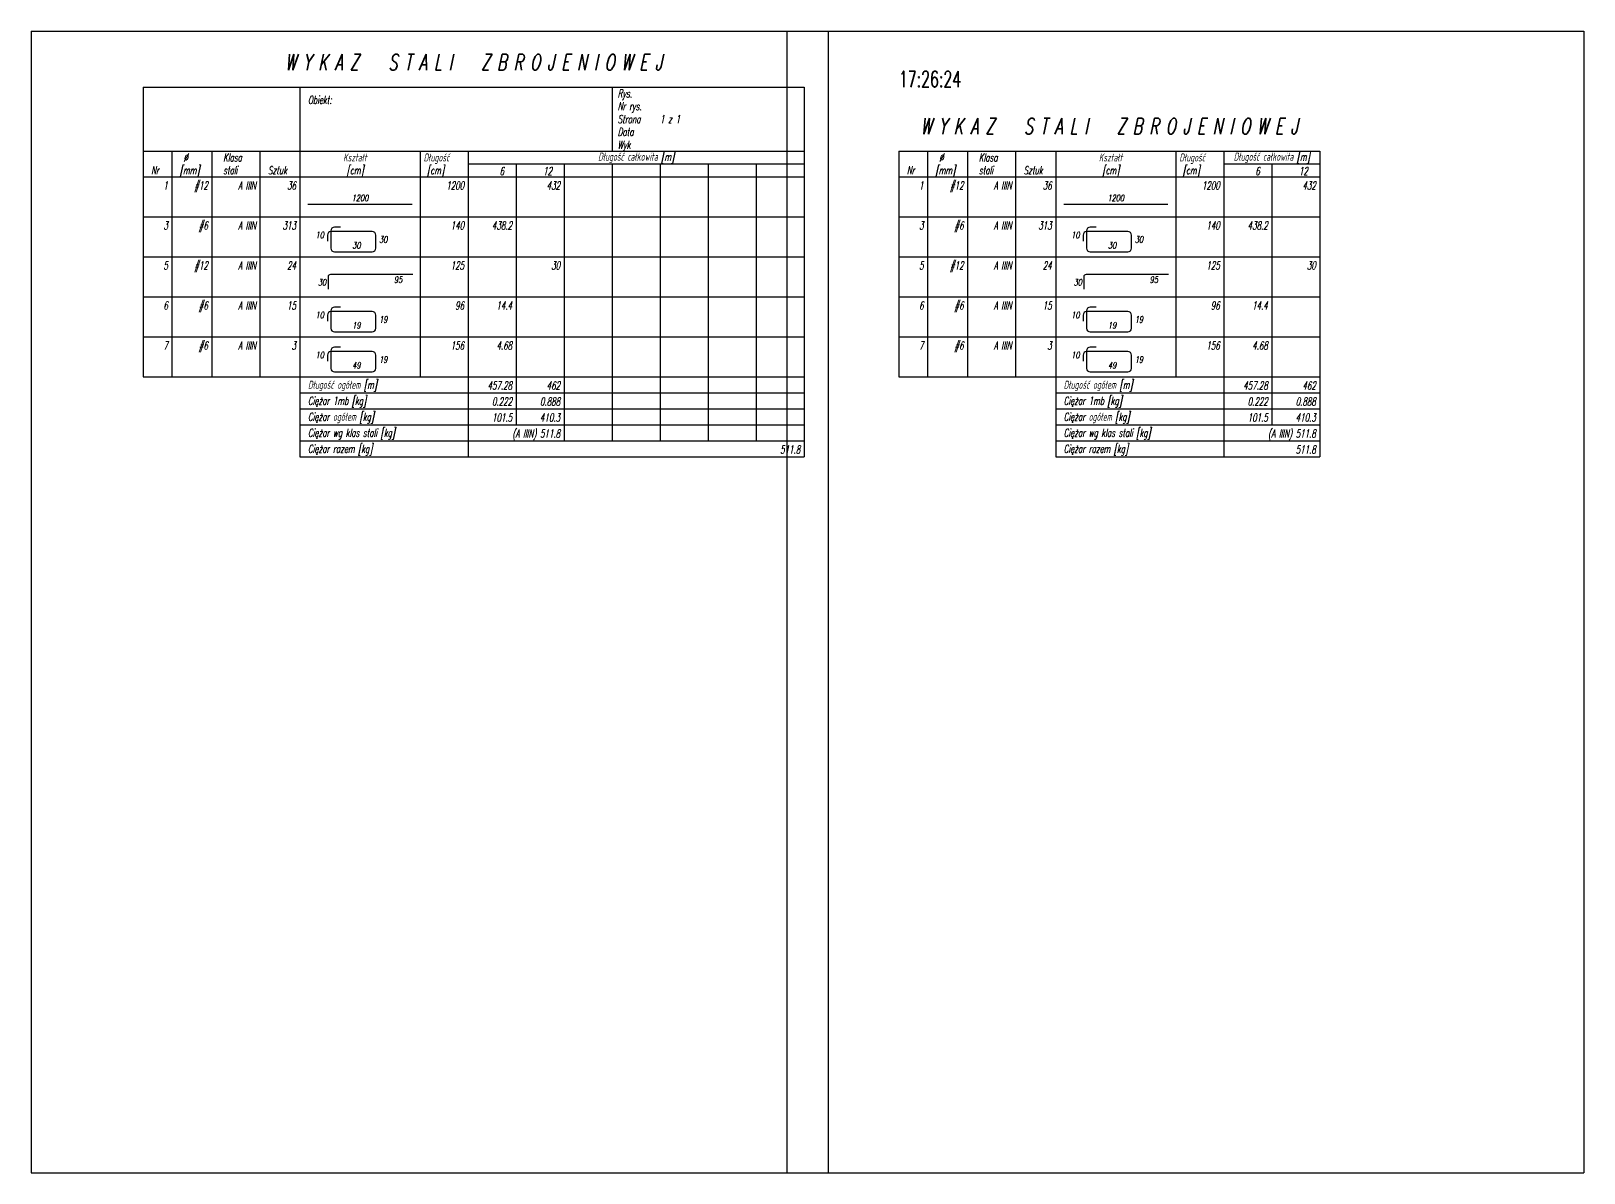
# Model space of a CAD drawing. Header units: millimetres. Extents: x 33942 to 37983, y -57971 to -55131.
# Drawn here: x 35043 to 36014, y -57971 to -57258 of the extents above; entities that cross this region are included whole.
import ezdxf
from ezdxf.enums import TextEntityAlignment as Align

# ---------------------------------------------------------------- set-up
doc = ezdxf.new("R2010")
doc.units = ezdxf.units.MM
doc.header["$LTSCALE"] = 50
doc.layers.add('__NIEDRUK__', color=54, linetype='Continuous', plot=False)
for name, color, linetype in [('ZBROJA_ZESTAWIENIE', 62, 'Continuous'), ('ZBROJA_ZESTAWIENIE1', 252, 'Continuous'), ('ZBROJA_ZESTAWIENIE2', 30, 'Continuous'), ('ZBROJA_ZESTAWIENIE3', 141, 'Continuous'), ('ZBROJA_ZESTAWIENIE4', 210, 'Continuous')]:
    doc.layers.add(name, color=color, linetype=linetype)
doc.styles.add('STYL_ZBROJA', font='romanszb.shx', dxfattribs={"width": 0.65, "oblique": 12})
doc.styles.add('text 2mm', font='romans.shx', dxfattribs={"width": 0.65})

# ---------------------------------------------------------------- blocks, each defined once
blk = doc.blocks.new('_zestawienie')
at = {"layer": 'ZBROJA_ZESTAWIENIE'}
for p, q in [((0, 0), (413, 0)), ((98, 0), (98, -40)), ((293, 0), (293, -40)), ((413, 0), (413, -40)), ((0, -40), (413, -40)), ((0, -40), (0, -48)), ((0, -48), (0, -56)), ((18, -40), (18, -48)), ((18, -48), (18, -56)), ((43, -40), (43, -48)), ((43, -48), (43, -56)), ((73, -40), (73, -48)), ((73, -48), (73, -56)), ((98, -40), (98, -48)), ((98, -48), (98, -56)), ((173, -40), (173, -48)), ((173, -48), (173, -56)), ((203, -40), (203, -48)), ((203, -48), (203, -56)), ((233, -48), (233, -56)), ((263, -48), (263, -56)), ((293, -48), (293, -56)), ((323, -48), (323, -56)), ((353, -48), (353, -56)), ((383, -48), (383, -56)), ((413, -40), (413, -56)), ((413, -48), (413, -56)), ((0, -56), (413, -56)), ((0, -56), (0, -81)), ((18, -56), (18, -81)), ((43, -56), (43, -81)), ((73, -56), (73, -81)), ((98, -56), (98, -81)), ((173, -56), (173, -81)), ((203, -56), (203, -81)), ((233, -56), (233, -81)), ((263, -56), (263, -81)), ((293, -56), (293, -81)), ((323, -56), (323, -81)), ((353, -56), (353, -81)), ((383, -56), (383, -81)), ((413, -56), (413, -81)), ((0, -81), (0, -106)), ((18, -81), (18, -106)), ((43, -81), (43, -106)), ((73, -81), (73, -106)), ((98, -81), (98, -106)), ((173, -81), (173, -106)), ((203, -81), (203, -106)), ((233, -81), (233, -106)), ((263, -81), (263, -106)), ((293, -81), (293, -106)), ((323, -81), (323, -106)), ((353, -81), (353, -106)), ((383, -81), (383, -106)), ((413, -81), (413, -106)), ((0, -106), (0, -131)), ((18, -106), (18, -131)), ((43, -106), (43, -131)), ((73, -106), (73, -131)), ((98, -106), (98, -131)), ((173, -106), (173, -131)), ((203, -106), (203, -131)), ((233, -106), (233, -131)), ((263, -106), (263, -131)), ((293, -106), (293, -131)), ((323, -106), (323, -131)), ((353, -106), (353, -131)), ((383, -106), (383, -131)), ((413, -106), (413, -131)), ((0, -131), (0, -156)), ((18, -131), (18, -156)), ((43, -131), (43, -156)), ((73, -131), (73, -156)), ((98, -131), (98, -156)), ((173, -131), (173, -156)), ((203, -131), (203, -156)), ((233, -131), (233, -156)), ((263, -131), (263, -156)), ((293, -131), (293, -156)), ((323, -131), (323, -156)), ((353, -131), (353, -156)), ((383, -131), (383, -156)), ((413, -131), (413, -156)), ((0, -156), (0, -181)), ((18, -156), (18, -181)), ((43, -156), (43, -181)), ((73, -156), (73, -181)), ((98, -156), (98, -181)), ((173, -156), (173, -181)), ((203, -156), (203, -181)), ((233, -156), (233, -181)), ((263, -156), (263, -181)), ((293, -156), (293, -181)), ((323, -156), (323, -181)), ((353, -156), (353, -181)), ((383, -156), (383, -181)), ((413, -156), (413, -181)), ((0, -181), (413, -181)), ((98, -181), (98, -231)), ((203, -181), (203, -231)), ((233, -181), (233, -211)), ((263, -181), (263, -211)), ((293, -181), (293, -221)), ((323, -181), (323, -221)), ((353, -181), (353, -221)), ((383, -181), (383, -221)), ((413, -181), (413, -221)), ((413, -181), (413, -221)), ((263, -211), (263, -221)), ((413, -221), (413, -231)), ((98, -231), (413, -231))]:
    blk.add_line(p, q, dxfattribs=at)
at = {"layer": 'ZBROJA_ZESTAWIENIE1'}
for p, q in [((-70, 35), (428, 35)), ((-70, 35), (-70, -678.5)), ((428, 35), (428, -678.5)), ((203, -48), (413, -48)), ((0, -81), (413, -81)), ((0, -106), (413, -106)), ((0, -131), (413, -131)), ((0, -156), (413, -156)), ((98, -191), (413, -191)), ((98, -201), (413, -201)), ((98, -211), (413, -211)), ((98, -221), (413, -221)), ((-70, -678.5), (428, -678.5))]:
    blk.add_line(p, q, dxfattribs=at)
at = {"layer": 'ZBROJA_ZESTAWIENIE2'}
blk.add_line((0, 0), (0, -40), dxfattribs=at)
at = {"layer": 'ZBROJA_ZESTAWIENIE3'}
blk.add_lwpolyline([(103, -73.2), (168, -73.2)], dxfattribs=at)
for points in [[(123.35, -87.55), (119.5, -87.55, 0.414214), (117.3, -89.75), (117.3, -100.75, 0.414214), (119.5, -102.95), (143.1, -102.95, 0.414214), (145.3, -100.75), (145.3, -92.5, 0.414214), (143.1, -90.3), (117.35, -90.3, 0.414214), (115.15, -92.5), (115.15, -96.3)], [(115.75, -126.25), (115.75, -118.4, -0.414214), (117.25, -116.9), (168.5, -116.9)], [(123.35, -137.55), (119.5, -137.55, 0.414214), (117.3, -139.75), (117.3, -150.75, 0.414214), (119.5, -152.95), (143.1, -152.95, 0.414214), (145.3, -150.75), (145.3, -142.5, 0.414214), (143.1, -140.3), (117.35, -140.3, 0.414214), (115.15, -142.5), (115.15, -146.3)], [(123.35, -162.55), (119.5, -162.55, 0.414214), (117.3, -164.75), (117.3, -175.75, 0.414214), (119.5, -177.95), (143.1, -177.95, 0.414214), (145.3, -175.75), (145.3, -167.5, 0.414214), (143.1, -165.3), (117.35, -165.3, 0.414214), (115.15, -167.5), (115.15, -171.3)]]:
    blk.add_lwpolyline(points, format="xyb", dxfattribs=at)
at = {"layer": 'ZBROJA_ZESTAWIENIE2', "style": 'STYL_ZBROJA', "oblique": 12, "width": 0.65}
for s, p in [('Obiekt:', (103, -12)), ('Rys. ', (296.5, -8)), ('Nr rys. ', (296.5, -16)), ('Strona ', (296.5, -24)), ('1 z 1', (323, -24)), ('Data ', (296.5, -32)), ('Wyk ', (296.5, -40)), (' %%c', (23, -48)), ('Klasa', (50, -48)), ('Kształt', (125, -48)), (' Długość', (173, -48)), ('Nr', (5, -56)), ('[mm]', (23, -56)), ('stali', (50, -56)), ('Sztuk', (78, -56)), (' [cm]', (125, -56)), ('  [cm]', (173, -56)), ('Długość ogółem [m]', (103, -190)), ('Ciężar 1mb [kg]', (103, -200)), ('Ciężar ogółem [kg]', (103, -210)), ('Ciężar wg klas stali [kg]', (103, -220)), ('Ciężar razem [kg]', (103, -230))]:
    blk.add_text(s, height=5, dxfattribs=at).set_placement(p, align=Align.BOTTOM_LEFT)
for s, height, p in [('Długość całkowita [m]', 5, (308, -46)), ('30', 4, (133.25, -100.9)), ('19', 4, (133.25, -150.9)), ('49', 4, (133.25, -175.9))]:
    blk.add_text(s, height=height, dxfattribs=at).set_placement(p, align=Align.CENTER)
for s, p in [('#12', (40.5, -64)), ('6', (225.5, -55)), ('12', (255.5, -55)), ('1', (15.5, -64)), ('A IIIN', (70.5, -64)), ('36', (95.5, -64)), ('1200', (200.5, -64)), ('432', (260.5, -64)), ('3', (15.5, -89)), ('#6', (40.5, -89)), ('A IIIN', (70.5, -89)), ('313', (95.5, -89)), ('140', (200.5, -89)), ('438.2', (230.5, -89)), ('5', (15.5, -114)), ('#12', (40.5, -114)), ('A IIIN', (70.5, -114)), ('24', (95.5, -114)), ('125', (200.5, -114)), ('30', (260.5, -114)), ('6', (15.5, -139)), ('#6', (40.5, -139)), ('A IIIN', (70.5, -139)), ('15', (95.5, -139)), ('96', (200.5, -139)), ('14.4', (230.5, -139)), ('7', (15.5, -164)), ('#6', (40.5, -164)), ('A IIIN', (70.5, -164)), ('3', (95.5, -164)), ('156', (200.5, -164)), ('4.68', (230.5, -164)), ('457.28', (230.5, -189)), ('462', (260.5, -189)), ('0.222', (230.5, -199)), ('0.888', (260.5, -199)), ('101.5', (230.5, -209)), ('(A IIIN) 511.8', (260.5, -219)), ('410.3', (260.5, -209)), ('511.8', (410.5, -229))]:
    blk.add_text(s, height=5, dxfattribs=at).set_placement(p, align=Align.RIGHT)
blk.add_text('1200', height=4, dxfattribs=at).set_placement((135.5, -72.55), align=Align.BOTTOM_CENTER)
for s, p in [('10', (112.95, -95.6)), ('95', (161.9, -123.5)), ('10', (112.95, -145.6)), ('10', (112.95, -170.6))]:
    blk.add_text(s, height=4, dxfattribs=at).set_placement(p, align=Align.BOTTOM_RIGHT)
for s, p in [('30', (147.4, -95.25)), ('19', (147.4, -145.25)), ('19', (147.4, -170.25))]:
    blk.add_text(s, height=4, dxfattribs=at).set_placement(p, align=Align.MIDDLE_LEFT)
blk.add_text('30', height=4, dxfattribs=at).set_placement((114.35, -122.05), align=Align.MIDDLE_RIGHT)
at = {"layer": 'ZBROJA_ZESTAWIENIE4', "style": 'STYL_ZBROJA', "oblique": 12, "width": 0.65}
blk.add_text('W Y K A Z   S T A L I   Z B R O J E N I O W E J', height=10, dxfattribs=at).set_placement((206.5, 10.5), align=Align.CENTER)
blk = doc.blocks.new('_zestawiejnieM')
at = {"layer": 'ZBROJA_ZESTAWIENIE'}
for p, q in [((0, -40), (263, -40)), ((0, -40), (0, -48)), ((0, -48), (0, -56)), ((18, -40), (18, -48)), ((18, -48), (18, -56)), ((43, -40), (43, -48)), ((43, -48), (43, -56)), ((73, -40), (73, -48)), ((73, -48), (73, -56)), ((98, -40), (98, -48)), ((98, -48), (98, -56)), ((173, -40), (173, -48)), ((173, -48), (173, -56)), ((203, -40), (203, -48)), ((203, -48), (203, -56)), ((233, -48), (233, -56)), ((263, -40), (263, -56)), ((263, -48), (263, -56)), ((263, -48), (263, -56)), ((0, -56), (263, -56)), ((0, -56), (0, -81)), ((18, -56), (18, -81)), ((43, -56), (43, -81)), ((73, -56), (73, -81)), ((98, -56), (98, -81)), ((173, -56), (173, -81)), ((203, -56), (203, -81)), ((233, -56), (233, -81)), ((263, -56), (263, -81)), ((263, -56), (263, -81)), ((0, -81), (0, -106)), ((18, -81), (18, -106)), ((43, -81), (43, -106)), ((73, -81), (73, -106)), ((98, -81), (98, -106)), ((173, -81), (173, -106)), ((203, -81), (203, -106)), ((233, -81), (233, -106)), ((263, -81), (263, -106)), ((263, -81), (263, -106)), ((0, -106), (0, -131)), ((18, -106), (18, -131)), ((43, -106), (43, -131)), ((73, -106), (73, -131)), ((98, -106), (98, -131)), ((173, -106), (173, -131)), ((203, -106), (203, -131)), ((233, -106), (233, -131)), ((263, -106), (263, -131)), ((263, -106), (263, -131)), ((0, -131), (0, -156)), ((18, -131), (18, -156)), ((43, -131), (43, -156)), ((73, -131), (73, -156)), ((98, -131), (98, -156)), ((173, -131), (173, -156)), ((203, -131), (203, -156)), ((233, -131), (233, -156)), ((263, -131), (263, -156)), ((263, -131), (263, -156)), ((0, -156), (0, -181)), ((18, -156), (18, -181)), ((43, -156), (43, -181)), ((73, -156), (73, -181)), ((98, -156), (98, -181)), ((173, -156), (173, -181)), ((203, -156), (203, -181)), ((233, -156), (233, -181)), ((263, -156), (263, -181)), ((263, -156), (263, -181)), ((0, -181), (263, -181)), ((98, -181), (98, -231)), ((203, -181), (203, -231)), ((233, -181), (233, -211)), ((263, -181), (263, -221)), ((263, -181), (263, -211)), ((263, -181), (263, -221)), ((263, -211), (263, -221)), ((263, -221), (263, -231)), ((98, -231), (263, -231))]:
    blk.add_line(p, q, dxfattribs=at)
at = {"layer": 'ZBROJA_ZESTAWIENIE1'}
for p, q in [((203, -48), (263, -48)), ((0, -81), (263, -81)), ((0, -106), (263, -106)), ((0, -131), (263, -131)), ((0, -156), (263, -156)), ((98, -191), (263, -191)), ((98, -201), (263, -201)), ((98, -211), (263, -211)), ((98, -221), (263, -221))]:
    blk.add_line(p, q, dxfattribs=at)
at = {"layer": 'ZBROJA_ZESTAWIENIE3'}
blk.add_lwpolyline([(103, -73.2), (168, -73.2)], dxfattribs=at)
for points in [[(123.35, -87.55), (119.5, -87.55, 0.414214), (117.3, -89.75), (117.3, -100.75, 0.414214), (119.5, -102.95), (143.1, -102.95, 0.414214), (145.3, -100.75), (145.3, -92.5, 0.414214), (143.1, -90.3), (117.35, -90.3, 0.414214), (115.15, -92.5), (115.15, -96.3)], [(115.75, -126.25), (115.75, -118.4, -0.414214), (117.25, -116.9), (168.5, -116.9)], [(123.35, -137.55), (119.5, -137.55, 0.414214), (117.3, -139.75), (117.3, -150.75, 0.414214), (119.5, -152.95), (143.1, -152.95, 0.414214), (145.3, -150.75), (145.3, -142.5, 0.414214), (143.1, -140.3), (117.35, -140.3, 0.414214), (115.15, -142.5), (115.15, -146.3)], [(123.35, -162.55), (119.5, -162.55, 0.414214), (117.3, -164.75), (117.3, -175.75, 0.414214), (119.5, -177.95), (143.1, -177.95, 0.414214), (145.3, -175.75), (145.3, -167.5, 0.414214), (143.1, -165.3), (117.35, -165.3, 0.414214), (115.15, -167.5), (115.15, -171.3)]]:
    blk.add_lwpolyline(points, format="xyb", dxfattribs=at)
at = {"layer": '__NIEDRUK__', "style": 'text 2mm', "width": 0.65}
blk.add_text('17:26:24', height=10, dxfattribs=at).set_placement((0, 0))
at = {"layer": 'ZBROJA_ZESTAWIENIE2', "style": 'STYL_ZBROJA', "oblique": 12, "width": 0.65}
for s, p in [(' %%c', (23, -48)), ('Klasa', (50, -48)), ('Kształt', (125, -48)), (' Długość', (173, -48)), ('Nr', (5, -56)), ('[mm]', (23, -56)), ('stali', (50, -56)), ('Sztuk', (78, -56)), (' [cm]', (125, -56)), ('  [cm]', (173, -56)), ('Długość ogółem [m]', (103, -190)), ('Ciężar 1mb [kg]', (103, -200)), ('Ciężar ogółem [kg]', (103, -210)), ('Ciężar wg klas stali [kg]', (103, -220)), ('Ciężar razem [kg]', (103, -230))]:
    blk.add_text(s, height=5, dxfattribs=at).set_placement(p, align=Align.BOTTOM_LEFT)
for s, height, p in [('Długość całkowita [m]', 5, (233, -46)), ('30', 4, (133.25, -100.9)), ('19', 4, (133.25, -150.9)), ('49', 4, (133.25, -175.9))]:
    blk.add_text(s, height=height, dxfattribs=at).set_placement(p, align=Align.CENTER)
for s, p in [('#12', (40.5, -64)), ('6', (225.5, -55)), ('12', (255.5, -55)), ('1', (15.5, -64)), ('A IIIN', (70.5, -64)), ('36', (95.5, -64)), ('1200', (200.5, -64)), ('432', (260.5, -64)), ('3', (15.5, -89)), ('#6', (40.5, -89)), ('A IIIN', (70.5, -89)), ('313', (95.5, -89)), ('140', (200.5, -89)), ('438.2', (230.5, -89)), ('5', (15.5, -114)), ('#12', (40.5, -114)), ('A IIIN', (70.5, -114)), ('24', (95.5, -114)), ('125', (200.5, -114)), ('30', (260.5, -114)), ('6', (15.5, -139)), ('#6', (40.5, -139)), ('A IIIN', (70.5, -139)), ('15', (95.5, -139)), ('96', (200.5, -139)), ('14.4', (230.5, -139)), ('7', (15.5, -164)), ('#6', (40.5, -164)), ('A IIIN', (70.5, -164)), ('3', (95.5, -164)), ('156', (200.5, -164)), ('4.68', (230.5, -164)), ('457.28', (230.5, -189)), ('462', (260.5, -189)), ('0.222', (230.5, -199)), ('0.888', (260.5, -199)), ('101.5', (230.5, -209)), ('(A IIIN) 511.8', (260.5, -219)), ('410.3', (260.5, -209)), ('511.8', (260.5, -229))]:
    blk.add_text(s, height=5, dxfattribs=at).set_placement(p, align=Align.RIGHT)
blk.add_text('1200', height=4, dxfattribs=at).set_placement((135.5, -72.55), align=Align.BOTTOM_CENTER)
for s, p in [('10', (112.95, -95.6)), ('95', (161.9, -123.5)), ('10', (112.95, -145.6)), ('10', (112.95, -170.6))]:
    blk.add_text(s, height=4, dxfattribs=at).set_placement(p, align=Align.BOTTOM_RIGHT)
for s, p in [('30', (147.4, -95.25)), ('19', (147.4, -145.25)), ('19', (147.4, -170.25))]:
    blk.add_text(s, height=4, dxfattribs=at).set_placement(p, align=Align.MIDDLE_LEFT)
blk.add_text('30', height=4, dxfattribs=at).set_placement((114.35, -122.05), align=Align.MIDDLE_RIGHT)
at = {"layer": 'ZBROJA_ZESTAWIENIE4', "style": 'STYL_ZBROJA', "oblique": 12, "width": 0.65}
blk.add_text('W Y K A Z   S T A L I   Z B R O J E N I O W E J', height=10, dxfattribs=at).set_placement((131.5, -29.5), align=Align.CENTER)

msp = doc.modelspace()

# ---------------------------------------------------------------- linework, layer by layer
at = {"layer": 'ZBROJA_ZESTAWIENIE1'}
for p, q in [((35515.548, -57257.889), (36013.548, -57257.889)), ((35515.548, -57257.889), (35515.548, -57971.389)), ((35515.548, -57257.889), (36013.548, -57257.889)), ((35515.548, -57257.889), (35515.548, -57971.389)), ((35515.548, -57257.889), (36013.548, -57257.889)), ((35515.548, -57257.889), (35515.548, -57971.389)), ((35515.548, -57257.889), (36013.548, -57257.889)), ((35515.548, -57257.889), (35515.548, -57971.389)), ((36013.548, -57257.889), (36013.548, -57971.389)), ((36013.548, -57257.889), (36013.548, -57971.389)), ((36013.548, -57257.889), (36013.548, -57971.389)), ((36013.548, -57257.889), (36013.548, -57971.389)), ((35515.548, -57971.389), (36013.548, -57971.389)), ((35515.548, -57971.389), (36013.548, -57971.389)), ((35515.548, -57971.389), (36013.548, -57971.389)), ((35515.548, -57971.389), (36013.548, -57971.389))]:
    msp.add_line(p, q, dxfattribs=at)

# ---------------------------------------------------------------- block references
msp.add_blockref('_zestawiejnieM', (35585.548, -57292.889))
at = {"layer": 'ZBROJA_ZESTAWIENIE'}
msp.add_blockref('_zestawienie', (35113.473, -57292.889), dxfattribs=at)

doc.saveas('drawing.dxf')
